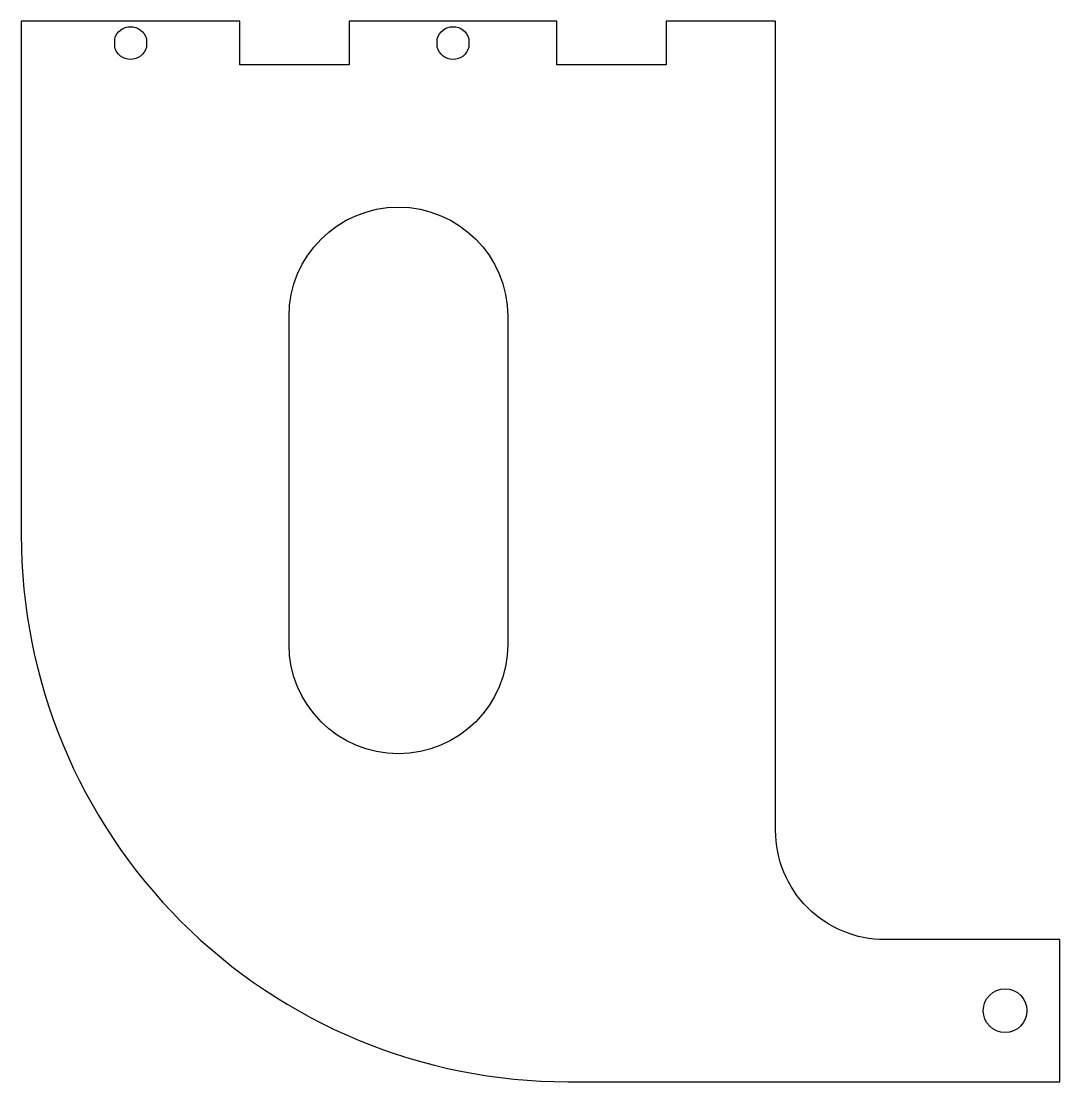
# Model space of a CAD drawing. Header units: millimetres. Extents: x -34.5 to 60.5, y -55 to 42.
import ezdxf

# ---------------------------------------------------------------- set-up
doc = ezdxf.new("R2010")
doc.units = ezdxf.units.MM

msp = doc.modelspace()

# ---------------------------------------------------------------- linework, layer by layer
for points in [[(24.5, 42), (24.5, 38), (14.5, 38), (14.5, 42), (-4.5, 42), (-4.5, 38), (-14.5, 38), (-14.5, 42), (-34.5, 42), (-34.5, -5, 0.414214), (15.5, -55), (60.5, -55), (60.5, -42), (44.5, -42, -0.414214), (34.5, -32), (34.5, 42)], [(-23.05, 39.616, -0.769616), (-25.95, 39.616), (-25.95, 40.384, -0.769616), (-23.05, 40.384)], [(6.45, 39.616, -0.769616), (3.55, 39.616), (3.55, 40.384, -0.769616), (6.45, 40.384)], [(10, 15), (10, -15, -1), (-10, -15), (-10, 15, -1)]]:
    msp.add_lwpolyline(points, format="xyb", close=True)
msp.add_circle((55.5, -48.5), 2)

doc.saveas('drawing.dxf')
